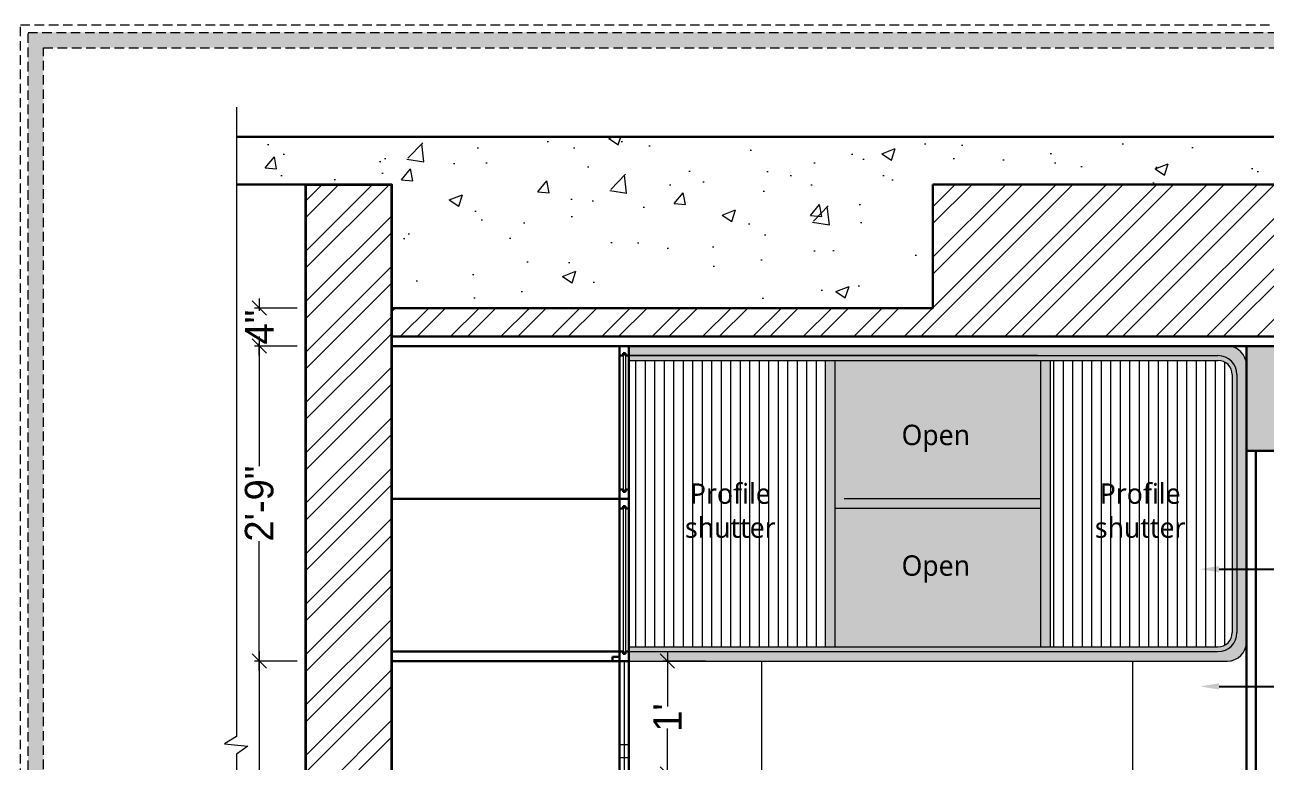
# Model space of a CAD drawing. Header units: millimetres. Extents: x 56222 to 3066687, y -650199 to -121287.
# Drawn here: x 140989.5 to 141120.1, y -184154.9 to -184077.4 of the extents above; entities that cross this region are included whole.
import ezdxf
from ezdxf import colors
from ezdxf.entities.mleader import LeaderData, LeaderLine
from ezdxf.math import Vec2, Vec3

# ---------------------------------------------------------------- set-up
doc = ezdxf.new("R2010")
doc.units = ezdxf.units.MM
doc.header["$MEASUREMENT"] = 0
doc.header["$PDMODE"] = 35
doc.linetypes.add('DASHED', pattern=[0.75, 0.5, -0.25])
doc.linetypes.add('DASHEDX2', pattern=[1.5, 1, -0.5])
doc.layers.get('Defpoints').update_dxf_attribs({"color": 220})
doc.layers.add('AR HATCH-7', color=7, linetype='Continuous')
doc.layers.add('str coll', color=6, linetype='Continuous')
for name, color, linetype, lineweight in [('Dimension', 10, 'DASHEDX2', 20), ('Farniture', 59, 'Continuous', 25), ('FURNITURE', 32, 'Continuous', 9), ('furniture dimensions', 1, 'DASHED', 0), ('FURNITURE-1', 252, 'Continuous', 13), ('HACHA', 253, 'Continuous', 5), ('SECTION ( SLAB PLine )', 104, 'Continuous', 30), ('Text', 7, 'Continuous', 15), ('wall', 7, 'Continuous', 30)]:
    doc.layers.add(name, color=color, linetype=linetype, lineweight=lineweight)
doc.layers.add('hatch', color=250, linetype='Continuous', lineweight=9, transparency=0.5)
doc.styles.add('century g', font='GOTHIC.TTF')
doc.styles.get("Standard").update_dxf_attribs({"font": 'arial.ttf', "height": 6})
doc.styles.add('style4', font='ARIALN.TTF')
doc.dimstyles.new('Archana', dxfattribs={"dimtxt": 2, "dimasz": 0.75, "dimexe": 0.5, "dimexo": 0.5, "dimgap": 0, "dimtad": 0, "dimzin": 0, "dimdsep": 46, "dimlunit": 4, "dimtxsty": 'century g', "dimblk": 'OBLIQUE', "dimcen": 0, "dimdle": 1, "dimclrd": 256, "dimclre": 256, "dimclrt": 256, "dimadec": 0, "dimazin": 0, "dimtfac": 1, "dimtofl": 0, "dimtmove": 1, "dimatfit": 3, "dimfxl": 1, "dimfxlon": 1, "dimtolj": 1, "dimtzin": 0, "dimlwd": -1, "dimlwe": -1, "dimarcsym": 0})

# ---------------------------------------------------------------- blocks, each defined once
blk = doc.blocks.new('_Oblique')
at = {"layer": 'wall', "color": 0, "lineweight": -2}
blk.add_line((-0.5, -0.5), (0.5, 0.5), dxfattribs=at)
blk = doc.blocks.new('*D255')
at = {"layer": 'Defpoints', "color": 0, "linetype": 'Continuous', "lineweight": 30, "transparency": 16777216}
for p in [(141014.22, -184144.37), (141028.13, -184144.37), (141029.13, -184186.24)]:
    blk.add_point(p, dxfattribs=at)
at = {"layer": 'furniture dimensions', "color": 5, "linetype": 'Continuous', "transparency": 16777216}
for p, q in [((141014.22, -184143.37), (141014.22, -184161.36)), ((141018.22, -184144.37), (141013.72, -184144.37)), ((141014.22, -184187.24), (141014.22, -184169.25))]:
    blk.add_line(p, q, dxfattribs=at)
at = {"layer": 'furniture dimensions', "color": 5, "linetype": 'ByBlock', "transparency": 16777216}
blk.add_line((141018.22, -184186.24), (141013.72, -184186.24), dxfattribs=at)
at = {"layer": 'furniture dimensions', "color": 5, "linetype": 'Continuous', "transparency": 16777216, "xscale": 1.5, "yscale": 1.5, "zscale": 1.5}
for p, rotation in [((141014.22, -184144.37), 90), ((141014.22, -184186.24), 270)]:
    blk.add_blockref('_Oblique', p, dxfattribs=dict(at, rotation=rotation))
at = {"layer": 'furniture dimensions', "linetype": 'Continuous', "lineweight": 0, "transparency": 16777216, "insert": (141014.22, -184165.31), "char_height": 3, "attachment_point": 5, "rotation": 90, "style": 'century g'}
blk.add_mtext('\\A1;3\'-6"', dxfattribs=at)
blk = doc.blocks.new('*D256')
at = {"layer": 'Defpoints', "color": 0, "linetype": 'Continuous', "lineweight": 30, "transparency": 16777216}
for p in [(141014.22, -184111.24), (141029.13, -184111.24), (141029.13, -184144.37)]:
    blk.add_point(p, dxfattribs=at)
at = {"layer": 'furniture dimensions', "color": 5, "linetype": 'Continuous', "transparency": 16777216}
for p, q in [((141014.22, -184110.24), (141014.22, -184123.85)), ((141018.22, -184111.24), (141013.72, -184111.24)), ((141014.22, -184145.37), (141014.22, -184131.76))]:
    blk.add_line(p, q, dxfattribs=at)
at = {"layer": 'furniture dimensions', "color": 5, "linetype": 'ByBlock', "transparency": 16777216}
blk.add_line((141018.22, -184144.37), (141013.72, -184144.37), dxfattribs=at)
at = {"layer": 'furniture dimensions', "color": 5, "linetype": 'Continuous', "transparency": 16777216, "xscale": 1.5, "yscale": 1.5, "zscale": 1.5}
for p, rotation in [((141014.22, -184111.24), 90), ((141014.22, -184144.37), 270)]:
    blk.add_blockref('_Oblique', p, dxfattribs=dict(at, rotation=rotation))
at = {"layer": 'furniture dimensions', "linetype": 'Continuous', "lineweight": 0, "transparency": 16777216, "insert": (141014.22, -184127.81), "char_height": 3, "attachment_point": 5, "rotation": 90, "style": 'century g'}
blk.add_mtext('\\A1;2\'-9"', dxfattribs=at)
blk = doc.blocks.new('*D268')
at = {"layer": 'Defpoints', "color": 0, "linetype": 'Continuous', "lineweight": 30, "transparency": 16777216}
for p in [(141014.22, -184107.24), (141028.13, -184107.24), (141028.13, -184111.24)]:
    blk.add_point(p, dxfattribs=at)
at = {"layer": 'furniture dimensions', "color": 5, "linetype": 'Continuous', "transparency": 16777216}
for p, q in [((141018.22, -184107.24), (141013.72, -184107.24)), ((141014.22, -184106.24), (141014.22, -184107.54)), ((141014.22, -184112.24), (141014.22, -184110.94))]:
    blk.add_line(p, q, dxfattribs=at)
at = {"layer": 'furniture dimensions', "color": 5, "linetype": 'ByBlock', "transparency": 16777216}
blk.add_line((141018.22, -184111.24), (141013.72, -184111.24), dxfattribs=at)
at = {"layer": 'furniture dimensions', "color": 5, "linetype": 'Continuous', "transparency": 16777216, "xscale": 1.5, "yscale": 1.5, "zscale": 1.5}
for p, rotation in [((141014.22, -184107.24), 90), ((141014.22, -184111.24), 270)]:
    blk.add_blockref('_Oblique', p, dxfattribs=dict(at, rotation=rotation))
at = {"layer": 'furniture dimensions', "linetype": 'Continuous', "lineweight": 0, "transparency": 16777216, "insert": (141014.22, -184109.24), "char_height": 3, "attachment_point": 5, "rotation": 90, "style": 'century g'}
blk.add_mtext('\\A1;4"', dxfattribs=at)
blk = doc.blocks.new('*D269')
at = {"layer": 'Defpoints', "color": 0, "linetype": 'Continuous', "lineweight": 30, "transparency": 16777216}
for p in [(141057.18, -184144.37), (141062.15, -184144.37), (141062.15, -184156.24)]:
    blk.add_point(p, dxfattribs=at)
at = {"layer": 'furniture dimensions', "color": 5, "linetype": 'Continuous', "transparency": 16777216}
for p, q in [((141057.18, -184143.37), (141057.18, -184149.16)), ((141061.18, -184144.37), (141056.68, -184144.37)), ((141057.18, -184157.24), (141057.18, -184151.45))]:
    blk.add_line(p, q, dxfattribs=at)
at = {"layer": 'furniture dimensions', "color": 5, "linetype": 'ByBlock', "transparency": 16777216}
blk.add_line((141061.18, -184156.24), (141056.68, -184156.24), dxfattribs=at)
at = {"layer": 'furniture dimensions', "color": 5, "linetype": 'Continuous', "transparency": 16777216, "xscale": 1.5, "yscale": 1.5, "zscale": 1.5}
for p, rotation in [((141057.18, -184144.37), 90), ((141057.18, -184156.24), 270)]:
    blk.add_blockref('_Oblique', p, dxfattribs=dict(at, rotation=rotation))
at = {"layer": 'furniture dimensions', "linetype": 'Continuous', "lineweight": 0, "transparency": 16777216, "insert": (141057.18, -184150.31), "char_height": 3, "attachment_point": 5, "rotation": 90, "style": 'century g'}
blk.add_mtext("\\A1;1'", dxfattribs=at)

msp = doc.modelspace()

# ---------------------------------------------------------------- hatches: boundary and pattern name
at = {"lineweight": 30, "transparency": 33554574}
h = msp.add_hatch(color=34, dxfattribs=at)
h.dxf.hatch_style = 1
h.paths.add_polyline_path([(141118.13, -184142.37), (141118.13, -184134.7), (141117.13, -184134.7), (141117.13, -184141.37, -0.414214), (141115.13, -184143.37), (141053.13, -184143.37), (141053.13, -184144.37), (141116.13, -184144.37, 0.414214)])
h.paths.add_polyline_path([(141118.13, -184122.24), (141118.13, -184113.24, 0.414214), (141116.13, -184111.24), (141053.13, -184111.24), (141053.13, -184112.24), (141096.13, -184112.24), (141115.13, -184112.24, -0.414214), (141117.13, -184114.24), (141117.13, -184134.7), (141118.13, -184134.7)])
at = {"lineweight": 30}
h = msp.add_hatch(color=7, dxfattribs=at)
h.dxf.hatch_style = 1
h.paths.add_polyline_path([(141115.13, -184112.24), (141053.13, -184112.24), (141053.13, -184112.74), (141115.13, -184112.74, -0.414214), (141116.63, -184114.24), (141116.63, -184134.7), (141117.13, -184134.7), (141117.13, -184114.24, 0.414214)])
h.paths.add_polyline_path([(141117.13, -184134.7), (141116.63, -184134.7), (141116.63, -184141.37, -0.414214), (141115.13, -184142.87), (141053.13, -184142.87), (141053.13, -184143.37), (141115.13, -184143.37, 0.414214), (141117.13, -184141.37)])
h = msp.add_hatch(color=7, dxfattribs=at)
h.dxf.hatch_style = 1
h.paths.add_polyline_path([(141097.46, -184112.74), (141096.46, -184112.74), (141096.46, -184142.87), (141097.46, -184142.87)])
h.paths.add_polyline_path([(141074.8, -184112.74), (141073.8, -184112.74), (141073.8, -184142.87), (141074.8, -184142.87)])
at = {"layer": 'AR HATCH-7', "lineweight": 18, "true_color": 0x939598, "transparency": 33554687}
h = msp.add_hatch(dxfattribs=at)
h.set_pattern_fill('ANSI32', color=252, scale=10)
h.set_pattern_definition([(45, (1925.4746, -6.4516), (-2.65165043, 2.65165043), []), (45, (1927.2424, -6.4516), (-2.65165043, 2.65165043), [])])
h.paths.add_polyline_path([(141028.13, -184094.24), (141019.13, -184094.24), (141019.13, -184218.24), (141028.13, -184218.24)])
at = {"layer": 'Dimension', "true_color": 0xd39e00}
h = msp.add_hatch(color=42, dxfattribs=at)
h.paths.add_polyline_path([(140989.88, -184078.25), (140989.88, -184239.84), (141219.46, -184239.84), (141219.46, -184078.25)])
h.paths.add_polyline_path([(140991.49, -184079.86), (141217.84, -184079.86), (141217.84, -184238.23), (140991.49, -184238.23)], flags=16)
at = {"layer": 'FURNITURE', "lineweight": 30, "true_color": 0xf1e8df, "transparency": 33554687}
h = msp.add_hatch(color=254, dxfattribs=at)
h.dxf.hatch_style = 1
edge = h.paths.add_edge_path()
edge.add_line((141157.13, -184111.24), (141118.13, -184111.24))
edge.add_line((141118.13, -184111.24), (141118.13, -184122.24))
edge.add_line((141118.13, -184122.24), (141121.13, -184122.24))
edge.add_line((141121.13, -184122.24), (141121.13, -184120.24))
edge.add_arc((141125.13, -184120.24), 4, 90, 180, ccw=False)
edge.add_line((141125.13, -184116.24), (141150.13, -184116.24))
edge.add_arc((141150.13, -184120.24), 4, 0, 90, ccw=False)
edge.add_line((141154.13, -184120.24), (141154.13, -184122.24))
edge.add_line((141154.13, -184122.24), (141157.13, -184122.24))
edge.add_line((141157.13, -184122.24), (141157.13, -184111.24))
at = {"layer": 'FURNITURE', "lineweight": 18, "transparency": 33554600}
h = msp.add_hatch(dxfattribs=at)
h.set_pattern_fill('ANSI31', color=9, scale=8, angle=45)
h.set_pattern_definition([(90, (-4.1334, 3e-11), (-1, 0), [])])
edge = h.paths.add_edge_path()
edge.add_arc((141115.13, -184114.24), 1.5, 360, 450)
edge.add_line((141115.13, -184112.74), (141097.46, -184112.74))
edge.add_line((141097.46, -184112.74), (141097.46, -184142.87))
edge.add_line((141097.46, -184142.87), (141115.13, -184142.87))
edge.add_arc((141115.13, -184141.37), 1.5, 270, 360)
edge.add_line((141116.63, -184141.37), (141116.63, -184114.24))
h.paths.add_polyline_path([(141073.8, -184112.74), (141053.13, -184112.74), (141053.13, -184142.87), (141073.8, -184142.87)])
at = {"layer": 'FURNITURE', "lineweight": 30, "true_color": 0xc8a668, "transparency": 33554485}
h = msp.add_hatch(color=43, dxfattribs=at)
h.dxf.hatch_style = 1
h.paths.add_polyline_path([(141096.46, -184112.74), (141074.8, -184112.74), (141074.8, -184142.87), (141096.46, -184142.87)])
at = {"layer": 'FURNITURE', "lineweight": 0, "true_color": 0x000000, "transparency": 33554687}
h = msp.add_hatch(color=18, dxfattribs=at)
h.dxf.hatch_style = 1
h.paths.add_polyline_path([(141096.46, -184127.31), (141074.8, -184127.31), (141074.8, -184128.31), (141096.46, -184128.31)])
at = {"layer": 'FURNITURE-1', "lineweight": 18, "true_color": 0xc7c8ca}
h = msp.add_hatch(dxfattribs=at)
h.set_pattern_fill('AR-CONC', color=9, scale=2)
h.set_pattern_definition([(50, (1925.475, -9.452), (14.34520365, -1.2550427), [1.5, -16.5]), (355, (1925.475, -9.452), (-2.7750267, 15.0438427), [1.2, -13.2]), (100.4514445, (1926.67, -9.556), (11.5701769, 13.7887998), [1.2748038, -14.0228422]), (46.1842, (1925.475, -5.452), (21.3448266, -3.3103856), [2.25, -24.75]), (96.635635, (1927.253, -5.727), (18.693239, 19.482372), [1.9122068, -21.0342752]), (351.184164, (1925.475, -5.452), (18.693239, 19.482372), [1.8, -19.8]), (21, (1927.475, -6.452), (11.93814104, -8.0523778), [1.5, -16.5]), (326, (1927.475, -6.452), (4.8663066, 14.5030009), [1.2, -13.2]), (71.451445, (1928.47, -7.123), (16.8044475, 6.45062306), [1.2748038, -14.0228422]), (37.5, (1925.4746, -9.4516), (0.24319711, 6.65787708), [0, -13.04, 0, -13.4, 0, -13.25]), (7.5, (1925.4746, -9.4516), (5.26139075, 7.88823424), [0, -7.64, 0, -12.74, 0, -5.05]), (327.5, (1921.0146, -9.4516), (10.67644872, -0.45109743), [0, -5, 0, -15.6, 0, -20.7]), (317.5, (1919.015, -9.452), (11.6637234, 2.00209965), [0, -6.5, 0, -10.36, 0, -14.7])])
h.paths.add_polyline_path([(141085.13, -184094.24), (141157.13, -184094.24), (141157.13, -184102.57), (141166.13, -184102.57), (141166.13, -184094.24), (141168.66, -184094.24), (141168.66, -184089.24), (141011.83, -184089.24), (141011.83, -184094.24), (141028.13, -184094.24), (141028.13, -184107.24), (141085.13, -184107.24)])
at = {"layer": 'FURNITURE-1', "lineweight": 18, "transparency": 33554572}
h = msp.add_hatch(dxfattribs=at)
h.set_pattern_fill('ANSI32', color=6, scale=10)
h.set_pattern_definition([(45, (1925.4746, -9.4516), (-2.65165043, 2.65165043), []), (45, (1927.2424, -9.4516), (-2.65165043, 2.65165043), [])])
h.paths.add_polyline_path([(141157.13, -184094.24), (141085.13, -184094.24), (141085.13, -184107.24), (141028.13, -184107.24), (141028.13, -184110.24), (141157.13, -184110.24), (141157.13, -184107.24)])

# ---------------------------------------------------------------- linework, layer by layer
at = {"layer": 'Dimension', "color": 42, "true_color": 0xd39e00, "elevation": 0.24}
for points in [[(140989.07, -184077.44), (141220.26, -184077.44), (141220.26, -184240.65), (140989.07, -184240.65)], [(140989.88, -184078.25), (141219.46, -184078.25), (141219.46, -184239.84), (140989.88, -184239.84)], [(140991.49, -184079.86), (141217.84, -184079.86), (141217.84, -184238.23), (140991.49, -184238.23)]]:
    msp.add_lwpolyline(points, close=True, dxfattribs=at)
at = {"layer": 'Farniture', "lineweight": 0}
for p, q in [((141096.46, -184127.31), (141075.8, -184127.31)), ((141096.46, -184128.31), (141074.8, -184128.31))]:
    msp.add_line(p, q, dxfattribs=at)
at = {"layer": 'FURNITURE', "lineweight": 30}
for p, q in [((141028.13, -184111.24), (141053.13, -184111.24)), ((141028.13, -184215.24), (141028.13, -184111.24)), ((141052.13, -184111.24), (141052.13, -184215.24)), ((141053.13, -184111.24), (141052.13, -184111.24)), ((141053.13, -184111.24), (141053.13, -184143.37)), ((141052.13, -184113.3), (141052.13, -184125.3)), ((141053.13, -184113.3), (141053.13, -184125.3)), ((141118.13, -184122.24), (141121.13, -184122.24)), ((141052.13, -184126.31), (141052.13, -184127.31)), ((141028.13, -184127.31), (141052.13, -184127.31)), ((141053.13, -184127.31), (141052.13, -184127.31)), ((141052.13, -184127.31), (141052.13, -184127.31)), ((141052.13, -184129.37), (141052.13, -184144.37)), ((141053.13, -184129.37), (141053.13, -184144.37)), ((141028.13, -184143.37), (141052.13, -184143.37)), ((141052.13, -184143.37), (141052.13, -184144.37)), ((141028.13, -184144.37), (141053.13, -184144.37)), ((141051.38, -184144.37), (141051.38, -184143.92)), ((141051.38, -184143.92), (141052.13, -184143.92)), ((141052.13, -184144.37), (141052.13, -184144.37)), ((141053.13, -184144.37), (141053.13, -184185.9))]:
    msp.add_line(p, q, dxfattribs=at)
at = {"layer": 'FURNITURE', "linetype": 'ByBlock', "lineweight": 30}
for p, q in [((141052.75, -184111.99), (141052.51, -184111.99)), ((141052.51, -184111.99), (141052.51, -184112.24)), ((141052.75, -184112.24), (141052.75, -184111.99)), ((141052.51, -184126.56), (141052.51, -184126.31)), ((141052.75, -184126.56), (141052.51, -184126.56)), ((141052.75, -184126.31), (141052.75, -184126.56)), ((141052.75, -184128.06), (141052.51, -184128.06)), ((141052.51, -184128.06), (141052.51, -184128.31)), ((141052.75, -184128.31), (141052.75, -184128.06)), ((141052.51, -184143.62), (141052.51, -184143.37)), ((141052.75, -184143.62), (141052.51, -184143.62)), ((141052.75, -184143.37), (141052.75, -184143.62))]:
    msp.add_line(p, q, dxfattribs=at)
at = {"layer": 'FURNITURE', "lineweight": 0}
for p, q in [((141053.13, -184111.24), (141118.13, -184111.24)), ((141053.13, -184112.24), (141115.13, -184112.24)), ((141096.13, -184112.24), (141053.13, -184112.24)), ((141053.13, -184112.74), (141115.13, -184112.74)), ((141073.8, -184112.74), (141073.8, -184142.87)), ((141074.8, -184112.74), (141074.8, -184142.87)), ((141096.46, -184112.74), (141096.46, -184142.87)), ((141097.46, -184112.74), (141097.46, -184142.87)), ((141118.13, -184113.24), (141118.13, -184142.37)), ((141116.63, -184114.24), (141116.63, -184141.37)), ((141117.13, -184114.24), (141117.13, -184141.37)), ((141053.13, -184142.87), (141115.13, -184142.87)), ((141053.13, -184143.37), (141115.13, -184143.37)), ((141052.63, -184144.37), (141052.63, -184186.99)), ((141053.13, -184144.37), (141116.13, -184144.37)), ((141053.13, -184153.19), (141052.13, -184153.19)), ((141053.13, -184154.55), (141052.13, -184154.55))]:
    msp.add_line(p, q, dxfattribs=at)
at = {"layer": 'FURNITURE', "linetype": 'ByBlock', "lineweight": 30}
for points in [[(141052.51, -184112.24), (141052.13, -184112.24), (141052.13, -184111.24), (141053.13, -184111.24), (141053.13, -184112.24), (141052.75, -184112.24)], [(141052.51, -184126.31), (141052.13, -184126.31), (141052.13, -184127.31), (141053.13, -184127.31), (141053.13, -184126.31), (141052.75, -184126.31)], [(141052.51, -184128.31), (141052.13, -184128.31), (141052.13, -184127.31), (141053.13, -184127.31), (141053.13, -184128.31), (141052.75, -184128.31)], [(141052.51, -184143.37), (141052.13, -184143.37), (141052.13, -184144.37), (141053.13, -184144.37), (141053.13, -184143.37), (141052.75, -184143.37)]]:
    msp.add_lwpolyline(points, dxfattribs=at)
at = {"layer": 'FURNITURE', "lineweight": 0}
msp.add_lwpolyline([(141118.13, -184111.24), (141157.13, -184111.24), (141157.13, -184218.24), (141118.13, -184218.24)], close=True, dxfattribs=at)
at = {"layer": 'FURNITURE', "lineweight": 30}
msp.add_lwpolyline([(141118.13, -184111.24), (141157.13, -184111.24), (141157.13, -184218.24), (141118.13, -184218.24)], close=True, dxfattribs=at)
for points in [[(141118.13, -184218.24), (141118.13, -184122.24)], [(141119.13, -184218.24), (141119.13, -184122.24)]]:
    msp.add_lwpolyline(points, dxfattribs=at)
at = {"layer": 'FURNITURE', "lineweight": 0}
for centre, radius, start, end in [((141115.13, -184114.24), 2, 0, 90), ((141116.13, -184113.24), 2, 0, 90), ((141115.13, -184114.24), 1.5, 0, 90), ((141115.13, -184141.37), 2, 270, 0), ((141115.13, -184141.37), 1.5, 270, 0), ((141116.13, -184142.37), 2, 270, 0)]:
    msp.add_arc(centre, radius, start, end, dxfattribs=at)
at = {"layer": 'furniture dimensions', "color": 4, "linetype": 'ByBlock'}
for p, q in [((141052.51, -184111.99), (141052.51, -184126.31)), ((141052.75, -184111.99), (141052.75, -184126.31)), ((141052.51, -184128.06), (141052.51, -184143.62)), ((141052.75, -184128.06), (141052.75, -184143.62))]:
    msp.add_line(p, q, dxfattribs=at)
at = {"layer": 'HACHA', "color": 252, "lineweight": 0, "true_color": 0x939598}
msp.add_lwpolyline([(141067.13, -184144.37), (141106.13, -184144.37), (141106.13, -184186.24), (141067.13, -184186.24)], close=True, dxfattribs=at)
at = {"layer": 'hatch', "lineweight": 35, "transparency": 33554687}
msp.add_lwpolyline([(141019.13, -184094.24), (141028.13, -184094.24), (141028.13, -184218.24), (141019.13, -184218.24)], close=True, dxfattribs=at)
at = {"layer": 'SECTION ( SLAB PLine )', "color": 1}
for p, q in [((141011.83, -184089.24), (141168.66, -184089.24)), ((141011.83, -184094.24), (141028.13, -184094.24)), ((141085.13, -184094.24), (141157.13, -184094.24))]:
    msp.add_line(p, q, dxfattribs=at)
for points in [[(141085.13, -184094.24), (141085.13, -184107.24), (141028.13, -184107.24)], [(141028.13, -184094.24), (141028.13, -184107.24)]]:
    msp.add_lwpolyline(points, dxfattribs=at)
at = {"layer": 'str coll', "lineweight": 30}
for p, q in [((141157.18, -184110.24), (141028.13, -184110.24)), ((141157.18, -184111.24), (141028.13, -184111.24))]:
    msp.add_line(p, q, dxfattribs=at)
at = {"layer": 'Text', "color": 251, "linetype": 'Continuous', "lineweight": 0, "true_color": 0x636466}
msp.add_lwpolyline([(141011.83, -184086.1), (141011.83, -184152.29), (141010.57, -184153.07), (141013.01, -184153.32), (141011.83, -184154.15), (141011.83, -184223.28)], dxfattribs=at)

# ---------------------------------------------------------------- texts
at = {"layer": 'Text', "ltscale": 20, "char_height": 2.1436, "attachment_point": 1}
for s, insert, width in [('{\\fMalgun Gothic|b0|i0|c0|p34;\\C1;Open}', (141081.83, -184119.51), 39.2778), ('\\pxqc;{\\fMalgun Gothic|b0|i0|c0|p34;\\C1;Profile \\Pshutter}', (141054.25, -184125.68), 19.1028), ('\\pxqc;{\\fMalgun Gothic|b0|i0|c0|p34;\\C1;Profile \\Pshutter}', (141097.39, -184125.68), 19.1028), ('{\\fMalgun Gothic|b0|i0|c0|p34;\\C1;Open}', (141081.83, -184133.25), 39.2778)]:
    msp.add_mtext(s, dxfattribs=dict(at, insert=insert, width=width))

# ---------------------------------------------------------------- dimensions: what is measured, and where the dimension line sits
at = {"layer": 'furniture dimensions', "color": 5, "linetype": 'Continuous', "lineweight": 0}
for base, p1, p2, picture, middle in [((141014.22, -184107.24), (141028.13, -184111.24), (141028.13, -184107.24), '*D268', (141014.22, -184109.24)), ((141014.22, -184111.24), (141029.13, -184144.37), (141029.13, -184111.24), '*D256', (141014.22, -184127.81)), ((141014.22, -184144.37), (141029.13, -184186.24), (141028.13, -184144.37), '*D255', (141014.22, -184165.31)), ((141057.18, -184144.37), (141062.15, -184156.24), (141062.15, -184144.37), '*D269', (141057.18, -184150.31))]:
    dim = msp.add_linear_dim(base=base, p1=p1, p2=p2, angle=90, dimstyle='Archana', override={"dimtxt": 3, "dimasz": 1.5, "dimdec": 0, "dimclrd": 5, "dimclre": 5, "dimfxl": 4}, dxfattribs=at)
    dim.commit()
    dim.dimension.update_dxf_attribs({"geometry": picture, "text_midpoint": middle})

# ---------------------------------------------------------------- leaders
at = {"layer": 'Text', "color": 1, "lineweight": 0, "ltscale": 20}
ml = msp.add_multileader_mtext('Standard', dxfattribs=at)
ml.set_content('Profile \\Pshutter', color=1, style='style4')
ml.set_leader_properties()
ml.build(insert=Vec2(0, 0))
ml.multileader.update_dxf_attribs({"dogleg_length": 2.02, "arrow_head_size": 2})
ctx = ml.context
ctx.base_point, ctx.char_height, ctx.arrow_head_size, ctx.landing_gap_size, ctx.plane_origin = Vec3(141169.26, -184134.7), 3, 2, 0.4, Vec3(141102.22, -184134.7)
notes = []
notes.append((ctx, [(0, (1, 1, 0), (141167.23, -184134.7), (1, 0), 2.02, [(0, [(141113.24, -184134.7)], 0, [])])]))
ctx.mtext.insert = Vec3(141169.66, -184133.18)
ml = msp.add_multileader_mtext('Standard', dxfattribs=at)
ml.set_content('Paint', color=1, style='style4')
ml.set_leader_properties()
ml.build(insert=Vec2(0, 0))
ml.multileader.update_dxf_attribs({"dogleg_length": 2.02, "arrow_head_size": 2})
ctx = ml.context
ctx.base_point, ctx.char_height, ctx.arrow_head_size, ctx.landing_gap_size, ctx.plane_origin = Vec3(141169.26, -184147.03), 3, 2, 0.4, Vec3(141102.22, -184147.03)
notes.append((ctx, [(0, (1, 1, 0), (141167.23, -184147.03), (1, 0), 2.02, [(0, [(141113.24, -184147.03)], 0, [])])]))
ctx.mtext.insert = Vec3(141169.66, -184145.51)
for ctx, leaders in notes:
    for number, flags, end, landing, length, lines in leaders:
        leader = LeaderData()
        leader.index, (leader.has_last_leader_line, leader.has_dogleg_vector, leader.attachment_direction) = number, flags
        leader.last_leader_point, leader.dogleg_vector, leader.dogleg_length = Vec3(end), Vec3(landing), length
        for number, points, colour, breaks in lines:
            line = LeaderLine()
            line.index, line.vertices, line.color, line.breaks = number, Vec3.list(points), colors.encode_raw_color(colour), breaks
            leader.lines.append(line)
        ctx.leaders.append(leader)

doc.saveas('drawing.dxf')
